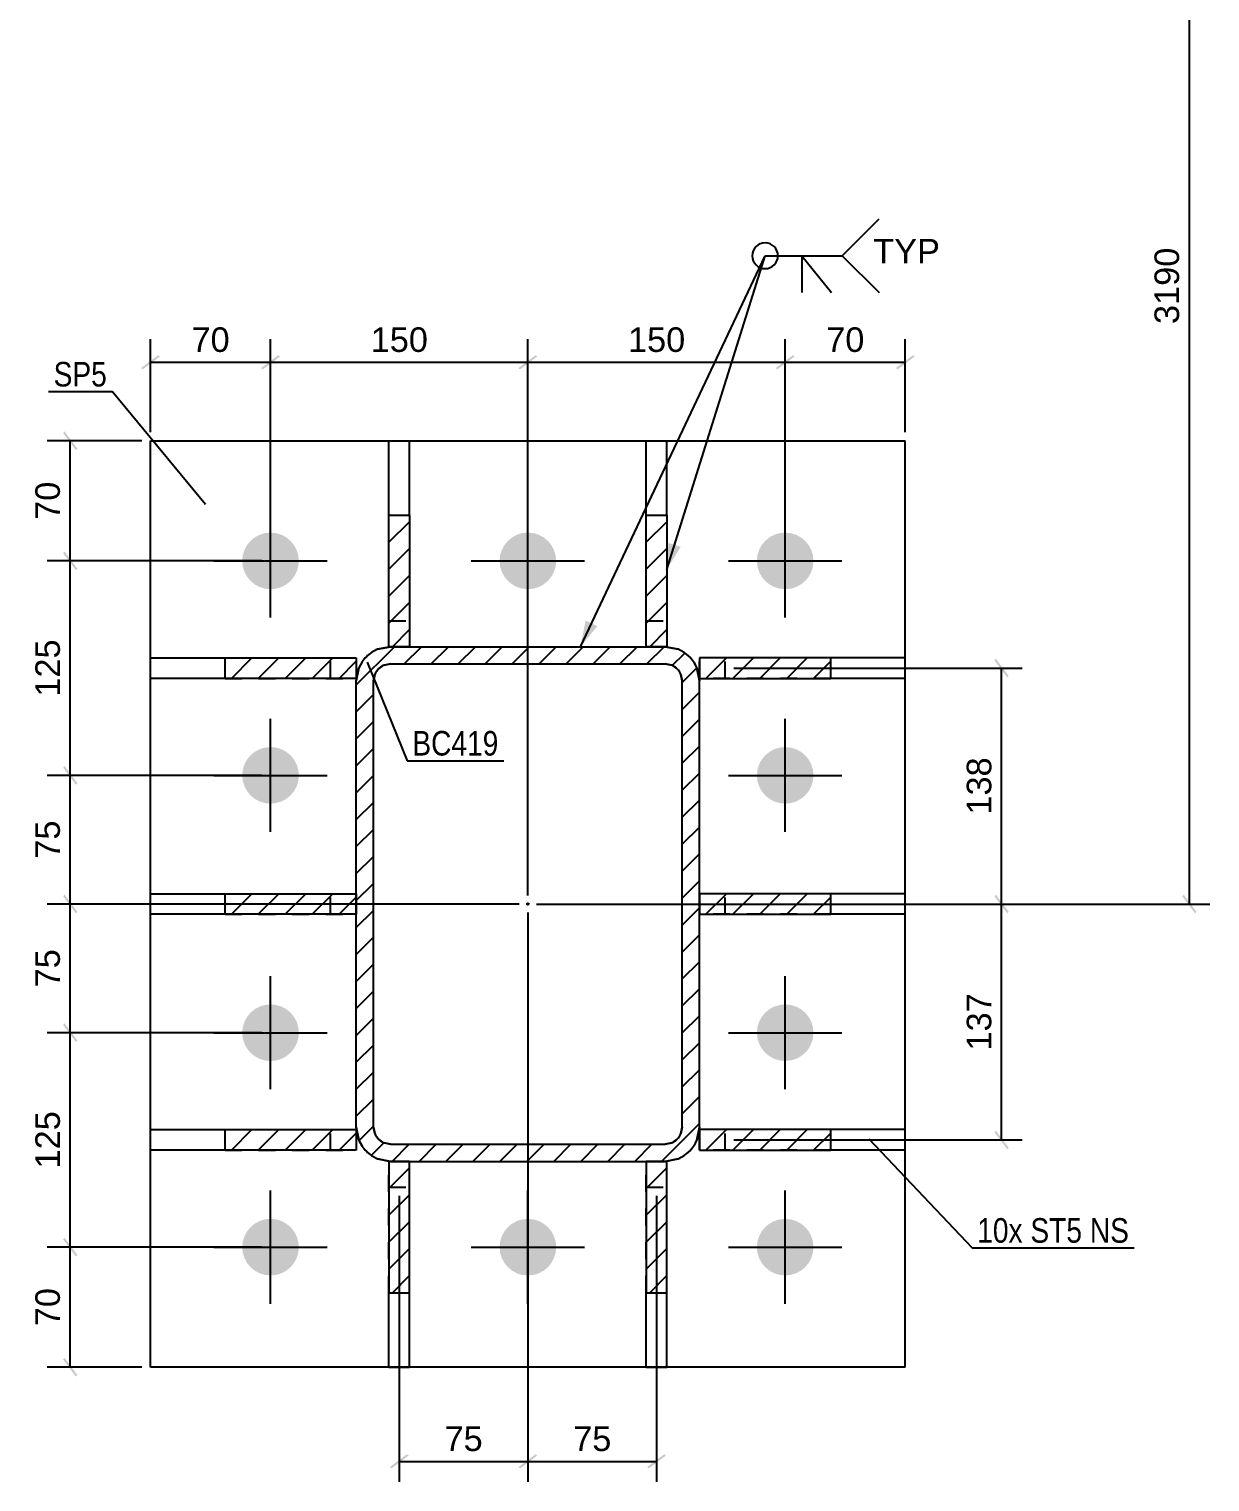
# Model space of a CAD drawing. Header units: millimetres. Extents: x 0 to 841, y 0 to 594.
# Drawn here: x 450.5 to 588.2, y 252.4 to 421.7 of the extents above; entities that cross this region are included whole.
import ezdxf

# ---------------------------------------------------------------- set-up
doc = ezdxf.new("R2010")
doc.units = ezdxf.units.MM
doc.linetypes.add('DXK_LINE_DOT2', pattern=[3.9198, 1.9599, -1.9599])
doc.linetypes.add('DXK_LINE_DOT3', pattern=[5.9187, 2.979, -0.9799, 0.9799, -0.9799])
doc.styles.add('Arial', font='ARIAL.TTF', dxfattribs={"height": 0.2})
doc.styles.add('Arial Narrow', font='ARIALN.TTF', dxfattribs={"height": 0.2})

# ---------------------------------------------------------------- blocks, each defined once
blk = doc.blocks.new('Part-122566792-2369 - 2287')
at = {"linetype": 'Continuous'}
h = blk.add_hatch(dxfattribs=at)
h.set_pattern_fill('', scale=0.7, style=0, pattern_type=0)
h.set_pattern_definition([(45, (528.6834, 348.4332), (-1.57154, 1.57154), [])])
h.paths.add_polyline_path([(544, 348.43), (528.68, 348.43), (528.68, 346.03), (544, 346.03)])
at = {"color": 7, "linetype": 'DXK_LINE_DOT2'}
for p, q in [((528.68, 346.03), (528.68, 348.43)), ((544, 348.43), (528.68, 348.43)), ((531.68, 346.03), (531.68, 348.43)), ((544, 346.03), (528.68, 346.03))]:
    blk.add_line(p, q, dxfattribs=at)
at = {"color": 2, "linetype": 'Continuous'}
for p, q in [((544, 348.43), (528.68, 348.43)), ((528.68, 348.43), (528.68, 346.03)), ((552.68, 348.43), (544, 348.43)), ((544, 346.03), (544, 348.43)), ((552.68, 346.03), (552.68, 348.43)), ((528.68, 346.03), (544, 346.03)), ((552.68, 346.03), (544, 346.03))]:
    blk.add_line(p, q, dxfattribs=at)
blk = doc.blocks.new('Bolt-122566792-2295 - 2287')
at = {"linetype": 'Continuous'}
for points in [[(475.38, 359.73, -1), (481.98, 359.73, -1)], [(505.38, 359.73, -1), (511.98, 359.73, -1)], [(535.38, 359.73, -1), (541.98, 359.73, -1)], [(475.38, 334.73, -1), (481.98, 334.73, -1)], [(535.38, 334.73, -1), (541.98, 334.73, -1)], [(475.38, 304.73, -1), (481.98, 304.73, -1)], [(535.38, 304.73, -1), (541.98, 304.73, -1)], [(475.38, 279.73, -1), (481.98, 279.73, -1)], [(505.38, 279.73, -1), (511.98, 279.73, -1)], [(535.38, 279.73, -1), (541.98, 279.73, -1)]]:
    blk.add_hatch(color=1, dxfattribs=at).paths.add_polyline_path(points)
at = {"color": 1, "linetype": 'Continuous'}
for p, q in [((478.68, 353.13), (478.68, 366.33)), ((508.68, 353.13), (508.68, 366.33)), ((538.68, 353.13), (538.68, 366.33)), ((472.08, 359.73), (485.28, 359.73)), ((502.08, 359.73), (515.28, 359.73)), ((532.08, 359.73), (545.28, 359.73)), ((478.68, 328.13), (478.68, 341.33)), ((538.68, 328.13), (538.68, 341.33)), ((472.08, 334.73), (485.28, 334.73)), ((532.08, 334.73), (545.28, 334.73)), ((478.68, 298.13), (478.68, 311.33)), ((538.68, 298.13), (538.68, 311.33)), ((472.08, 304.73), (485.28, 304.73)), ((532.08, 304.73), (545.28, 304.73)), ((478.68, 273.13), (478.68, 286.33)), ((508.68, 273.13), (508.68, 286.33)), ((538.68, 273.13), (538.68, 286.33)), ((472.08, 279.73), (485.28, 279.73)), ((502.08, 279.73), (515.28, 279.73)), ((532.08, 279.73), (545.28, 279.73))]:
    blk.add_line(p, q, dxfattribs=at)
blk = doc.blocks.new('Part-122566792-2300 - 2287')
at = {"linetype": 'Continuous'}
h = blk.add_hatch(dxfattribs=at)
h.set_pattern_fill('', scale=0.7, style=0, pattern_type=0)
h.set_pattern_definition([(45, (528.379, 347.2632), (-1.571545, 1.571545), [])])
h.paths.add_polyline_path([(528.68, 345.73), (528.38, 347.26), (527.51, 348.56), (526.21, 349.43), (524.68, 349.73), (492.68, 349.73), (491.15, 349.43), (489.86, 348.56), (488.99, 347.26), (488.68, 345.73), (488.68, 293.73), (488.99, 292.2), (489.86, 290.9), (491.15, 290.04), (492.68, 289.73), (524.68, 289.73), (526.21, 290.04), (527.51, 290.9), (528.38, 292.2), (528.68, 293.73)])
h.paths.add_polyline_path([(526.53, 292.97), (526.1, 292.32), (525.45, 291.88), (524.68, 291.73), (492.68, 291.73), (491.92, 291.88), (491.27, 292.32), (490.84, 292.97), (490.68, 293.73), (490.68, 345.73), (490.84, 346.5), (491.27, 347.15), (491.92, 347.58), (492.68, 347.73), (524.68, 347.73), (525.45, 347.58), (526.1, 347.15), (526.53, 346.5), (526.68, 345.73), (526.68, 293.73)])
blk.add_hatch(color=30, dxfattribs=at).paths.add_polyline_path([(508.68, 319.63, -1), (508.68, 319.83, -1)])
at = {"color": 7, "linetype": 'DXK_LINE_DOT2'}
for p, q in [((491.15, 349.43), (492.68, 349.73)), ((492.68, 349.73), (524.68, 349.73)), ((524.68, 349.73), (526.21, 349.43)), ((488.68, 345.73), (488.99, 347.26)), ((492.68, 347.73), (491.92, 347.58)), ((492.68, 347.73), (524.68, 347.73)), ((525.45, 347.58), (524.68, 347.73)), ((528.38, 347.26), (528.68, 345.73)), ((488.68, 293.73), (488.68, 345.73)), ((490.84, 346.5), (490.68, 345.73)), ((490.68, 293.73), (490.68, 345.73)), ((526.68, 345.73), (526.53, 346.5)), ((526.68, 293.73), (526.68, 345.73)), ((528.68, 293.73), (528.68, 345.73)), ((488.99, 292.2), (488.68, 293.73)), ((490.68, 293.73), (490.84, 292.97)), ((526.53, 292.97), (526.68, 293.73)), ((528.68, 293.73), (528.38, 292.2)), ((491.92, 291.88), (492.68, 291.73)), ((492.68, 291.73), (524.68, 291.73)), ((524.68, 291.73), (525.45, 291.88)), ((492.68, 289.73), (491.15, 290.04)), ((492.68, 289.73), (524.68, 289.73)), ((526.21, 290.04), (524.68, 289.73))]:
    blk.add_line(p, q, dxfattribs=at)
at = {"color": 2, "linetype": 'Continuous'}
for p, q in [((492.68, 349.73), (491.15, 349.43)), ((492.68, 349.73), (524.68, 349.73)), ((526.21, 349.43), (524.68, 349.73)), ((488.99, 347.26), (488.68, 345.73)), ((491.92, 347.58), (492.68, 347.73)), ((492.68, 347.73), (524.68, 347.73)), ((524.68, 347.73), (525.45, 347.58)), ((528.68, 345.73), (528.38, 347.26)), ((488.68, 293.73), (488.68, 345.73)), ((490.68, 345.73), (490.84, 346.5)), ((490.68, 293.73), (490.68, 345.73)), ((526.53, 346.5), (526.68, 345.73)), ((526.68, 293.73), (526.68, 345.73)), ((528.68, 293.73), (528.68, 345.73)), ((488.68, 293.73), (488.99, 292.2)), ((490.84, 292.97), (490.68, 293.73)), ((526.68, 293.73), (526.53, 292.97)), ((528.38, 292.2), (528.68, 293.73)), ((492.68, 291.73), (491.92, 291.88)), ((492.68, 291.73), (524.68, 291.73)), ((525.45, 291.88), (524.68, 291.73)), ((491.15, 290.04), (492.68, 289.73)), ((492.68, 289.73), (524.68, 289.73)), ((524.68, 289.73), (526.21, 290.04))]:
    blk.add_line(p, q, dxfattribs=at)
at = {"color": 30, "linetype": 'DXK_LINE_DOT3'}
blk.add_line((508.68, 319.73), (508.68, 319.73), dxfattribs=at)
at = {"color": 30, "linetype": 'Continuous'}
blk.add_circle((508.68, 319.73), 0.1, dxfattribs=at)
at = {"color": 7, "linetype": 'DXK_LINE_DOT2'}
for centre, radius, start, end in [((492.68, 345.73), 4, 112.5, 157.5), ((524.68, 345.73), 4, 22.5, 67.5), ((492.68, 345.73), 2, 112.5, 157.5), ((524.68, 345.73), 2, 22.5, 67.5), ((492.68, 293.73), 4, 202.5, 247.5), ((492.68, 293.73), 2, 202.5, 247.5), ((524.68, 293.73), 2, 292.5, 337.5), ((524.68, 293.73), 4, 292.5, 337.5)]:
    blk.add_arc(centre, radius, start, end, dxfattribs=at)
at = {"color": 2, "linetype": 'Continuous'}
for centre, radius, start, end in [((492.68, 345.73), 4, 112.5, 157.5), ((524.68, 345.73), 4, 22.5, 67.5), ((492.68, 345.73), 2, 112.5, 157.5), ((524.68, 345.73), 2, 22.5, 67.5), ((492.68, 293.73), 4, 202.5, 247.5), ((492.68, 293.73), 2, 202.5, 247.5), ((524.68, 293.73), 2, 292.5, 337.5), ((524.68, 293.73), 4, 292.5, 337.5)]:
    blk.add_arc(centre, radius, start, end, dxfattribs=at)
blk = doc.blocks.new('Part-122566792-2352 - 2287')
at = {"color": 2, "linetype": 'Continuous'}
for p, q in [((464.68, 265.73), (464.68, 373.73)), ((464.68, 373.73), (552.68, 373.73)), ((552.68, 265.73), (552.68, 373.73)), ((552.68, 265.73), (464.68, 265.73))]:
    blk.add_line(p, q, dxfattribs=at)
blk = doc.blocks.new('Part-122566792-2364 - 2287')
at = {"linetype": 'Continuous'}
h = blk.add_hatch(dxfattribs=at)
h.set_pattern_fill('', scale=0.7, style=0, pattern_type=0)
h.set_pattern_definition([(45, (528.6834, 320.9332), (-1.57154, 1.57154), [])])
h.paths.add_polyline_path([(544, 320.93), (528.68, 320.93), (528.68, 318.53), (544, 318.53)])
at = {"color": 7, "linetype": 'DXK_LINE_DOT2'}
for p, q in [((528.68, 318.53), (528.68, 320.93)), ((544, 320.93), (528.68, 320.93)), ((531.68, 318.53), (531.68, 320.93)), ((544, 318.53), (528.68, 318.53))]:
    blk.add_line(p, q, dxfattribs=at)
at = {"color": 2, "linetype": 'Continuous'}
for p, q in [((544, 320.93), (528.68, 320.93)), ((528.68, 320.93), (528.68, 318.53)), ((552.68, 320.93), (544, 320.93)), ((544, 318.53), (544, 320.93)), ((552.68, 318.53), (552.68, 320.93)), ((528.68, 318.53), (544, 318.53)), ((552.68, 318.53), (544, 318.53))]:
    blk.add_line(p, q, dxfattribs=at)
blk = doc.blocks.new('Part-122566792-2374 - 2287')
at = {"linetype": 'Continuous'}
h = blk.add_hatch(dxfattribs=at)
h.set_pattern_fill('', scale=0.7, style=0, pattern_type=0)
h.set_pattern_definition([(45, (528.6834, 293.4332), (-1.57154, 1.57154), [])])
h.paths.add_polyline_path([(544, 293.43), (528.68, 293.43), (528.68, 291.03), (544, 291.03)])
at = {"color": 7, "linetype": 'DXK_LINE_DOT2'}
for p, q in [((528.68, 291.03), (528.68, 293.43)), ((544, 293.43), (528.68, 293.43)), ((531.68, 291.03), (531.68, 293.43)), ((544, 291.03), (528.68, 291.03))]:
    blk.add_line(p, q, dxfattribs=at)
at = {"color": 2, "linetype": 'Continuous'}
for p, q in [((544, 293.43), (528.68, 293.43)), ((528.68, 293.43), (528.68, 291.03)), ((552.68, 293.43), (544, 293.43)), ((544, 291.03), (544, 293.43)), ((552.68, 291.03), (552.68, 293.43)), ((528.68, 291.03), (544, 291.03)), ((552.68, 291.03), (544, 291.03))]:
    blk.add_line(p, q, dxfattribs=at)
blk = doc.blocks.new('Part-122566792-2379 - 2287')
at = {"linetype": 'Continuous'}
h = blk.add_hatch(dxfattribs=at)
h.set_pattern_fill('', scale=0.7, style=0, pattern_type=0)
h.set_pattern_definition([(45, (473.3683, 320.9332), (-1.57154, 1.57154), [])])
h.paths.add_polyline_path([(488.68, 320.93), (473.37, 320.93), (473.37, 318.53), (488.68, 318.53)])
at = {"color": 2, "linetype": 'Continuous'}
for p, q in [((464.68, 320.93), (473.37, 320.93)), ((464.68, 318.53), (464.68, 320.93)), ((473.37, 320.93), (488.68, 320.93)), ((473.37, 318.53), (473.37, 320.93)), ((488.68, 320.93), (488.68, 318.53)), ((473.37, 318.53), (464.68, 318.53)), ((488.68, 318.53), (473.37, 318.53))]:
    blk.add_line(p, q, dxfattribs=at)
at = {"color": 7, "linetype": 'DXK_LINE_DOT2'}
for p, q in [((473.37, 320.93), (488.68, 320.93)), ((485.68, 318.53), (485.68, 320.93)), ((488.68, 320.93), (488.68, 318.53)), ((473.37, 318.53), (488.68, 318.53))]:
    blk.add_line(p, q, dxfattribs=at)
blk = doc.blocks.new('Part-122566792-2384 - 2287')
at = {"linetype": 'Continuous'}
h = blk.add_hatch(dxfattribs=at)
h.set_pattern_fill('', scale=0.7, style=0, pattern_type=0)
h.set_pattern_definition([(45, (473.3683, 348.4332), (-1.57154, 1.57154), [])])
h.paths.add_polyline_path([(488.68, 348.43), (473.37, 348.43), (473.37, 346.03), (488.68, 346.03)])
at = {"color": 2, "linetype": 'Continuous'}
for p, q in [((464.68, 348.43), (473.37, 348.43)), ((464.68, 346.03), (464.68, 348.43)), ((473.37, 348.43), (488.68, 348.43)), ((473.37, 346.03), (473.37, 348.43)), ((488.68, 348.43), (488.68, 346.03)), ((473.37, 346.03), (464.68, 346.03)), ((488.68, 346.03), (473.37, 346.03))]:
    blk.add_line(p, q, dxfattribs=at)
at = {"color": 7, "linetype": 'DXK_LINE_DOT2'}
for p, q in [((473.37, 348.43), (488.68, 348.43)), ((485.68, 346.03), (485.68, 348.43)), ((488.68, 348.43), (488.68, 346.03)), ((473.37, 346.03), (488.68, 346.03))]:
    blk.add_line(p, q, dxfattribs=at)
blk = doc.blocks.new('Part-122566792-2389 - 2287')
at = {"linetype": 'Continuous'}
h = blk.add_hatch(dxfattribs=at)
h.set_pattern_fill('', scale=0.7, style=0, pattern_type=0)
h.set_pattern_definition([(45, (473.3683, 293.4332), (-1.57154, 1.57154), [])])
h.paths.add_polyline_path([(488.68, 293.43), (473.37, 293.43), (473.37, 291.03), (488.68, 291.03)])
at = {"color": 2, "linetype": 'Continuous'}
for p, q in [((464.68, 293.43), (473.37, 293.43)), ((464.68, 291.03), (464.68, 293.43)), ((473.37, 293.43), (488.68, 293.43)), ((473.37, 291.03), (473.37, 293.43)), ((488.68, 293.43), (488.68, 291.03)), ((473.37, 291.03), (464.68, 291.03)), ((488.68, 291.03), (473.37, 291.03))]:
    blk.add_line(p, q, dxfattribs=at)
at = {"color": 7, "linetype": 'DXK_LINE_DOT2'}
for p, q in [((473.37, 293.43), (488.68, 293.43)), ((485.68, 291.03), (485.68, 293.43)), ((488.68, 293.43), (488.68, 291.03)), ((473.37, 291.03), (488.68, 291.03))]:
    blk.add_line(p, q, dxfattribs=at)
blk = doc.blocks.new('Part-122566792-2394 - 2287')
at = {"linetype": 'Continuous'}
h = blk.add_hatch(dxfattribs=at)
h.set_pattern_fill('', scale=0.7, style=0, pattern_type=0)
h.set_pattern_definition([(45, (492.4834, 289.7332), (-1.57154, 1.57154), [])])
h.paths.add_polyline_path([(494.88, 289.73), (492.48, 289.73), (492.48, 274.42), (494.88, 274.42)])
at = {"color": 7, "linetype": 'DXK_LINE_DOT2'}
for p, q in [((492.48, 274.42), (492.48, 289.73)), ((494.88, 289.73), (492.48, 289.73)), ((494.88, 274.42), (494.88, 289.73)), ((492.48, 286.73), (494.88, 286.73))]:
    blk.add_line(p, q, dxfattribs=at)
at = {"color": 2, "linetype": 'Continuous'}
for p, q in [((494.88, 289.73), (492.48, 289.73)), ((492.48, 289.73), (492.48, 274.42)), ((494.88, 274.42), (494.88, 289.73)), ((492.48, 265.73), (492.48, 274.42)), ((492.48, 274.42), (494.88, 274.42)), ((494.88, 265.73), (494.88, 274.42)), ((492.48, 265.73), (494.88, 265.73))]:
    blk.add_line(p, q, dxfattribs=at)
blk = doc.blocks.new('Part-122566792-2399 - 2287')
at = {"linetype": 'Continuous'}
h = blk.add_hatch(dxfattribs=at)
h.set_pattern_fill('', scale=0.7, style=0, pattern_type=0)
h.set_pattern_definition([(45, (522.4834, 289.7332), (-1.57154, 1.57154), [])])
h.paths.add_polyline_path([(524.88, 289.73), (522.48, 289.73), (522.48, 274.42), (524.88, 274.42)])
at = {"color": 7, "linetype": 'DXK_LINE_DOT2'}
for p, q in [((522.48, 274.42), (522.48, 289.73)), ((524.88, 289.73), (522.48, 289.73)), ((524.88, 274.42), (524.88, 289.73)), ((522.48, 286.73), (524.88, 286.73))]:
    blk.add_line(p, q, dxfattribs=at)
at = {"color": 2, "linetype": 'Continuous'}
for p, q in [((524.88, 289.73), (522.48, 289.73)), ((522.48, 289.73), (522.48, 274.42)), ((524.88, 274.42), (524.88, 289.73)), ((522.48, 265.73), (522.48, 274.42)), ((522.48, 274.42), (524.88, 274.42)), ((524.88, 265.73), (524.88, 274.42)), ((522.48, 265.73), (524.88, 265.73))]:
    blk.add_line(p, q, dxfattribs=at)
blk = doc.blocks.new('Part-122566792-2404 - 2287')
at = {"linetype": 'Continuous'}
h = blk.add_hatch(dxfattribs=at)
h.set_pattern_fill('', scale=0.7, style=0, pattern_type=0)
h.set_pattern_definition([(45, (492.4834, 365.0476), (-1.57154, 1.57154), [])])
h.paths.add_polyline_path([(494.88, 365.05), (492.48, 365.05), (492.48, 349.73), (494.88, 349.73)])
at = {"color": 2, "linetype": 'Continuous'}
for p, q in [((492.48, 373.73), (494.88, 373.73)), ((492.48, 365.05), (492.48, 373.73)), ((494.88, 365.05), (494.88, 373.73)), ((492.48, 349.73), (492.48, 365.05)), ((492.48, 365.05), (494.88, 365.05)), ((494.88, 365.05), (494.88, 349.73)), ((494.88, 349.73), (492.48, 349.73))]:
    blk.add_line(p, q, dxfattribs=at)
at = {"color": 7, "linetype": 'DXK_LINE_DOT2'}
for p, q in [((492.48, 349.73), (492.48, 365.05)), ((494.88, 365.05), (494.88, 349.73)), ((492.48, 352.73), (494.88, 352.73)), ((494.88, 349.73), (492.48, 349.73))]:
    blk.add_line(p, q, dxfattribs=at)
blk = doc.blocks.new('Part-122566792-2409 - 2287')
at = {"linetype": 'Continuous'}
h = blk.add_hatch(dxfattribs=at)
h.set_pattern_fill('', scale=0.7, style=0, pattern_type=0)
h.set_pattern_definition([(45, (522.4834, 365.0476), (-1.57154, 1.57154), [])])
h.paths.add_polyline_path([(524.88, 365.05), (522.48, 365.05), (522.48, 349.73), (524.88, 349.73)])
at = {"color": 2, "linetype": 'Continuous'}
for p, q in [((522.48, 373.73), (524.88, 373.73)), ((522.48, 365.05), (522.48, 373.73)), ((524.88, 365.05), (524.88, 373.73)), ((522.48, 349.73), (522.48, 365.05)), ((522.48, 365.05), (524.88, 365.05)), ((524.88, 365.05), (524.88, 349.73)), ((524.88, 349.73), (522.48, 349.73))]:
    blk.add_line(p, q, dxfattribs=at)
at = {"color": 7, "linetype": 'DXK_LINE_DOT2'}
for p, q in [((522.48, 349.73), (522.48, 365.05)), ((524.88, 365.05), (524.88, 349.73)), ((522.48, 352.73), (524.88, 352.73)), ((524.88, 349.73), (522.48, 349.73))]:
    blk.add_line(p, q, dxfattribs=at)
blk = doc.blocks.new('StraightDimension-122566792-2472 - 2287')
at = {"linetype": 'Continuous'}
for points in [[(537.78, 382.06), (537.58, 382.21), (539.58, 383.71), (539.78, 383.56)], [(553.58, 383.71), (553.78, 383.56), (551.78, 382.06), (551.58, 382.21)]]:
    blk.add_hatch(color=7, dxfattribs=at).paths.add_polyline_path(points)
at = {"color": 7, "linetype": 'Continuous'}
for p, q in [((538.68, 360.73), (538.68, 385.59)), ((552.68, 374.73), (552.68, 385.59)), ((538.68, 382.89), (552.68, 382.89))]:
    blk.add_line(p, q, dxfattribs=at)
at = {"color": 0}
blk.add_wipeout([(548.51, 383.49), (548.51, 387.69), (542.86, 387.69), (542.86, 383.49)], dxfattribs=at)
at = {"color": 3, "style": 'Arial'}
blk.add_text('70', height=2.865, dxfattribs=at).set_placement((543.46, 384.09))
blk = doc.blocks.new('StraightDimension-122566792-2513 - 2287')
at = {"linetype": 'Continuous'}
for points in [[(563.08, 348.13), (563.23, 348.33), (564.73, 346.33), (564.58, 346.13)], [(564.73, 318.83), (564.58, 318.63), (563.08, 320.63), (563.23, 320.83)]]:
    blk.add_hatch(color=7, dxfattribs=at).paths.add_polyline_path(points)
at = {"color": 7, "linetype": 'Continuous'}
for p, q in [((532.68, 347.23), (566.31, 347.23)), ((563.91, 319.73), (563.91, 347.23)), ((509.68, 319.73), (566.31, 319.73))]:
    blk.add_line(p, q, dxfattribs=at)
at = {"color": 0}
blk.add_wipeout([(563.31, 337.42), (559.11, 337.42), (559.11, 329.55), (563.31, 329.55)], dxfattribs=at)
at = {"color": 3, "style": 'Arial'}
blk.add_text('138', height=2.865, rotation=90.0002, dxfattribs=at).set_placement((562.71, 330.15))
blk = doc.blocks.new('StraightDimension-122566792-3594 - 2287')
at = {"linetype": 'Continuous'}
for points in [[(454.5, 305.63), (454.65, 305.83), (456.15, 303.83), (456, 303.63)], [(456.15, 278.83), (456, 278.63), (454.5, 280.63), (454.65, 280.83)]]:
    blk.add_hatch(color=7, dxfattribs=at).paths.add_polyline_path(points)
at = {"color": 7, "linetype": 'Continuous'}
for p, q in [((477.68, 304.73), (452.62, 304.73)), ((455.32, 279.73), (455.32, 304.73)), ((477.68, 279.73), (452.62, 279.73))]:
    blk.add_line(p, q, dxfattribs=at)
at = {"color": 0}
blk.add_wipeout([(454.72, 296.17), (450.52, 296.17), (450.52, 288.3), (454.72, 288.3)], dxfattribs=at)
at = {"color": 3, "style": 'Arial'}
blk.add_text('125', height=2.865, rotation=90.0002, dxfattribs=at).set_placement((454.12, 288.9))
blk = doc.blocks.new('StraightDimension-122566792-2533 - 2287')
at = {"linetype": 'Continuous'}
for points in [[(507.78, 253.94), (507.58, 254.09), (509.58, 255.59), (509.78, 255.44)], [(524.58, 255.59), (524.78, 255.44), (522.78, 253.94), (522.58, 254.09)]]:
    blk.add_hatch(color=7, dxfattribs=at).paths.add_polyline_path(points)
at = {"color": 7, "linetype": 'Continuous'}
for p, q in [((508.68, 318.73), (508.68, 252.36)), ((523.68, 285.73), (523.68, 252.36)), ((508.68, 254.76), (523.68, 254.76))]:
    blk.add_line(p, q, dxfattribs=at)
at = {"color": 0}
blk.add_wipeout([(519.01, 255.36), (519.01, 259.56), (513.36, 259.56), (513.36, 255.36)], dxfattribs=at)
at = {"color": 3, "style": 'Arial'}
blk.add_text('75', height=2.865, dxfattribs=at).set_placement((513.96, 255.96))
blk = doc.blocks.new('StraightDimension-122566792-3592 - 2287')
at = {"linetype": 'Continuous'}
for points in [[(454.5, 335.63), (454.65, 335.83), (456.15, 333.83), (456, 333.63)], [(456.15, 318.83), (456, 318.63), (454.5, 320.63), (454.65, 320.83)]]:
    blk.add_hatch(color=7, dxfattribs=at).paths.add_polyline_path(points)
at = {"color": 7, "linetype": 'Continuous'}
for p, q in [((477.68, 334.73), (452.62, 334.73)), ((455.32, 319.73), (455.32, 334.73)), ((507.68, 319.73), (452.62, 319.73))]:
    blk.add_line(p, q, dxfattribs=at)
at = {"color": 0}
blk.add_wipeout([(454.72, 330.06), (450.52, 330.06), (450.52, 324.41), (454.72, 324.41)], dxfattribs=at)
at = {"color": 3, "style": 'Arial'}
blk.add_text('75', height=2.865, rotation=90.0002, dxfattribs=at).set_placement((454.12, 325.01))
blk = doc.blocks.new('StraightDimension-122566792-2492 - 2287')
at = {"linetype": 'Continuous'}
for points in [[(477.78, 382.06), (477.58, 382.21), (479.58, 383.71), (479.78, 383.56)], [(509.58, 383.71), (509.78, 383.56), (507.78, 382.06), (507.58, 382.21)]]:
    blk.add_hatch(color=7, dxfattribs=at).paths.add_polyline_path(points)
at = {"color": 7, "linetype": 'Continuous'}
for p, q in [((478.68, 360.73), (478.68, 385.59)), ((508.68, 320.73), (508.68, 385.59)), ((478.68, 382.89), (508.68, 382.89))]:
    blk.add_line(p, q, dxfattribs=at)
at = {"color": 0}
blk.add_wipeout([(497.62, 383.49), (497.62, 387.69), (489.75, 387.69), (489.75, 383.49)], dxfattribs=at)
at = {"color": 3, "style": 'Arial'}
blk.add_text('150', height=2.865, dxfattribs=at).set_placement((490.35, 384.09))
blk = doc.blocks.new('StraightDimension-122566792-2502 - 2287')
at = {"linetype": 'Continuous'}
for points in [[(463.78, 382.06), (463.58, 382.21), (465.58, 383.71), (465.78, 383.56)], [(479.58, 383.71), (479.78, 383.56), (477.78, 382.06), (477.58, 382.21)]]:
    blk.add_hatch(color=7, dxfattribs=at).paths.add_polyline_path(points)
at = {"color": 7, "linetype": 'Continuous'}
for p, q in [((464.68, 374.73), (464.68, 385.59)), ((478.68, 360.73), (478.68, 385.59)), ((464.68, 382.89), (478.68, 382.89))]:
    blk.add_line(p, q, dxfattribs=at)
at = {"color": 0}
blk.add_wipeout([(474.51, 383.49), (474.51, 387.69), (468.86, 387.69), (468.86, 383.49)], dxfattribs=at)
at = {"color": 3, "style": 'Arial'}
blk.add_text('70', height=2.865, dxfattribs=at).set_placement((469.46, 384.09))
blk = doc.blocks.new('StraightDimension-122566792-2519 - 2287')
at = {"linetype": 'Continuous'}
for points in [[(563.08, 320.63), (563.23, 320.83), (564.73, 318.83), (564.58, 318.63)], [(564.73, 291.33), (564.58, 291.13), (563.08, 293.13), (563.23, 293.33)]]:
    blk.add_hatch(color=7, dxfattribs=at).paths.add_polyline_path(points)
at = {"color": 7, "linetype": 'Continuous'}
for p, q in [((509.68, 319.73), (566.31, 319.73)), ((563.91, 292.23), (563.91, 319.73)), ((532.68, 292.23), (566.31, 292.23))]:
    blk.add_line(p, q, dxfattribs=at)
at = {"color": 0}
blk.add_wipeout([(563.31, 309.92), (559.11, 309.92), (559.11, 302.05), (563.31, 302.05)], dxfattribs=at)
at = {"color": 3, "style": 'Arial'}
blk.add_text('137', height=2.865, rotation=90.0002, dxfattribs=at).set_placement((562.71, 302.65))
blk = doc.blocks.new('StraightDimension-122566792-2440 - 2287')
at = {"linetype": 'Continuous'}
for points in [[(584.98, 464.73), (585.13, 464.93), (586.63, 462.93), (586.48, 462.73)], [(586.63, 318.83), (586.48, 318.63), (584.98, 320.63), (585.13, 320.83)]]:
    blk.add_hatch(color=7, dxfattribs=at).paths.add_polyline_path(points)
at = {"color": 7, "linetype": 'Continuous'}
for p, q in [((509.68, 463.83), (588.2, 463.83)), ((585.8, 319.73), (585.8, 463.83)), ((529.68, 319.73), (588.2, 319.73))]:
    blk.add_line(p, q, dxfattribs=at)
at = {"color": 0}
blk.add_wipeout([(585.2, 396.83), (581, 396.83), (581, 386.74), (585.2, 386.74)], dxfattribs=at)
at = {"color": 3, "style": 'Arial'}
blk.add_text('3190', height=2.865, rotation=90.0002, dxfattribs=at).set_placement((584.6, 387.34))
blk = doc.blocks.new('StraightDimension-122566792-3591 - 2287')
at = {"linetype": 'Continuous'}
for points in [[(454.5, 360.63), (454.65, 360.83), (456.15, 358.83), (456, 358.63)], [(456.15, 333.83), (456, 333.63), (454.5, 335.63), (454.65, 335.83)]]:
    blk.add_hatch(color=7, dxfattribs=at).paths.add_polyline_path(points)
at = {"color": 7, "linetype": 'Continuous'}
for p, q in [((477.68, 359.73), (452.62, 359.73)), ((455.32, 334.73), (455.32, 359.73)), ((477.68, 334.73), (452.62, 334.73))]:
    blk.add_line(p, q, dxfattribs=at)
at = {"color": 0}
blk.add_wipeout([(454.72, 351.17), (450.52, 351.17), (450.52, 343.3), (454.72, 343.3)], dxfattribs=at)
at = {"color": 3, "style": 'Arial'}
blk.add_text('125', height=2.865, rotation=90.0002, dxfattribs=at).set_placement((454.12, 343.9))
blk = doc.blocks.new('StraightDimension-122566792-2526 - 2287')
at = {"linetype": 'Continuous'}
for points in [[(492.78, 253.94), (492.58, 254.09), (494.58, 255.59), (494.78, 255.44)], [(509.58, 255.59), (509.78, 255.44), (507.78, 253.94), (507.58, 254.09)]]:
    blk.add_hatch(color=7, dxfattribs=at).paths.add_polyline_path(points)
at = {"color": 7, "linetype": 'Continuous'}
for p, q in [((508.68, 318.73), (508.68, 252.36)), ((493.68, 285.73), (493.68, 252.36)), ((493.68, 254.76), (508.68, 254.76))]:
    blk.add_line(p, q, dxfattribs=at)
at = {"color": 0}
blk.add_wipeout([(504.01, 255.36), (504.01, 259.56), (498.36, 259.56), (498.36, 255.36)], dxfattribs=at)
at = {"color": 3, "style": 'Arial'}
blk.add_text('75', height=2.865, dxfattribs=at).set_placement((498.96, 255.96))
blk = doc.blocks.new('StraightDimension-122566792-2482 - 2287')
at = {"linetype": 'Continuous'}
for points in [[(507.78, 382.06), (507.58, 382.21), (509.58, 383.71), (509.78, 383.56)], [(539.58, 383.71), (539.78, 383.56), (537.78, 382.06), (537.58, 382.21)]]:
    blk.add_hatch(color=7, dxfattribs=at).paths.add_polyline_path(points)
at = {"color": 7, "linetype": 'Continuous'}
for p, q in [((508.68, 320.73), (508.68, 385.59)), ((538.68, 360.73), (538.68, 385.59)), ((508.68, 382.89), (538.68, 382.89))]:
    blk.add_line(p, q, dxfattribs=at)
at = {"color": 0}
blk.add_wipeout([(527.62, 383.49), (527.62, 387.69), (519.75, 387.69), (519.75, 383.49)], dxfattribs=at)
at = {"color": 3, "style": 'Arial'}
blk.add_text('150', height=2.865, dxfattribs=at).set_placement((520.35, 384.09))
blk = doc.blocks.new('StraightDimension-122566792-3590 - 2287')
at = {"linetype": 'Continuous'}
for points in [[(454.5, 374.63), (454.65, 374.83), (456.15, 372.83), (456, 372.63)], [(456.15, 358.83), (456, 358.63), (454.5, 360.63), (454.65, 360.83)]]:
    blk.add_hatch(color=7, dxfattribs=at).paths.add_polyline_path(points)
at = {"color": 7, "linetype": 'Continuous'}
for p, q in [((463.68, 373.73), (452.62, 373.73)), ((455.32, 359.73), (455.32, 373.73)), ((477.68, 359.73), (452.62, 359.73))]:
    blk.add_line(p, q, dxfattribs=at)
at = {"color": 0}
blk.add_wipeout([(454.72, 369.56), (450.52, 369.56), (450.52, 363.91), (454.72, 363.91)], dxfattribs=at)
at = {"color": 3, "style": 'Arial'}
blk.add_text('70', height=2.865, rotation=90.0002, dxfattribs=at).set_placement((454.12, 364.51))
blk = doc.blocks.new('StraightDimension-122566792-3593 - 2287')
at = {"linetype": 'Continuous'}
for points in [[(454.5, 320.63), (454.65, 320.83), (456.15, 318.83), (456, 318.63)], [(456.15, 303.83), (456, 303.63), (454.5, 305.63), (454.65, 305.83)]]:
    blk.add_hatch(color=7, dxfattribs=at).paths.add_polyline_path(points)
at = {"color": 7, "linetype": 'Continuous'}
for p, q in [((507.68, 319.73), (452.62, 319.73)), ((455.32, 304.73), (455.32, 319.73)), ((477.68, 304.73), (452.62, 304.73))]:
    blk.add_line(p, q, dxfattribs=at)
at = {"color": 0}
blk.add_wipeout([(454.72, 315.06), (450.52, 315.06), (450.52, 309.41), (454.72, 309.41)], dxfattribs=at)
at = {"color": 3, "style": 'Arial'}
blk.add_text('75', height=2.865, rotation=90.0002, dxfattribs=at).set_placement((454.12, 310.01))
blk = doc.blocks.new('StraightDimension-122566792-3595 - 2287')
at = {"linetype": 'Continuous'}
for points in [[(454.5, 280.63), (454.65, 280.83), (456.15, 278.83), (456, 278.63)], [(456.15, 264.83), (456, 264.63), (454.5, 266.63), (454.65, 266.83)]]:
    blk.add_hatch(color=7, dxfattribs=at).paths.add_polyline_path(points)
at = {"color": 7, "linetype": 'Continuous'}
for p, q in [((477.68, 279.73), (452.62, 279.73)), ((455.32, 265.73), (455.32, 279.73)), ((463.68, 265.73), (452.62, 265.73))]:
    blk.add_line(p, q, dxfattribs=at)
at = {"color": 0}
blk.add_wipeout([(454.72, 275.56), (450.52, 275.56), (450.52, 269.91), (454.72, 269.91)], dxfattribs=at)
at = {"color": 3, "style": 'Arial'}
blk.add_text('70', height=2.865, rotation=90.0002, dxfattribs=at).set_placement((454.12, 270.51))
blk = doc.blocks.new('MarkSet-122566792-2731 - 2287')
at = {"color": 0}
for points in [[(566.37, 280.25), (566.37, 283.25), (561.07, 283.25), (561.07, 280.25)], [(573.3, 280.25), (573.3, 283.25), (567.27, 283.25), (567.27, 280.25)], [(578.76, 280.25), (578.76, 283.25), (574.2, 283.25), (574.2, 280.25)]]:
    blk.add_wipeout(points, dxfattribs=at)
for points in [[(566.37, 280.25), (566.37, 283.25), (561.07, 283.25), (561.07, 280.25)], [(573.3, 280.25), (573.3, 283.25), (567.27, 283.25), (567.27, 280.25)], [(578.76, 280.25), (578.76, 283.25), (574.2, 283.25), (574.2, 280.25)]]:
    blk.add_wipeout(points, dxfattribs=at)
at = {"color": 30, "linetype": 'Continuous'}
for p, q in [((548.43, 292.34), (560.47, 279.65)), ((560.47, 279.65), (579.36, 279.65))]:
    blk.add_line(p, q, dxfattribs=at)
at = {"color": 3, "style": 'Arial Narrow'}
for s, p in [('10x', (561.07, 280.25)), ('ST5', (567.27, 280.25)), ('NS', (574.2, 280.25))]:
    blk.add_text(s, height=2.863, dxfattribs=at).set_placement(p)
blk = doc.blocks.new('Mark-122566792-2296 - 2287')
at = {"color": 0}
blk.add_wipeout([(505.26, 337.04), (505.26, 340.04), (495.21, 340.04), (495.21, 337.04)], dxfattribs=at)
blk.add_wipeout([(505.26, 337.04), (505.26, 340.04), (495.21, 340.04), (495.21, 337.04)], dxfattribs=at)
at = {"color": 30, "linetype": 'Continuous'}
for p, q in [((489.93, 347.91), (494.61, 336.44)), ((494.61, 336.44), (505.86, 336.44))]:
    blk.add_line(p, q, dxfattribs=at)
at = {"color": 3, "style": 'Arial Narrow'}
blk.add_text('BC419', height=2.863, dxfattribs=at).set_placement((495.21, 337.04))
blk = doc.blocks.new('Mark-122566792-2348 - 2287')
at = {"color": 0}
blk.add_wipeout([(459.6, 380.06), (459.6, 383.06), (453.39, 383.06), (453.39, 380.06)], dxfattribs=at)
blk.add_wipeout([(459.6, 380.06), (459.6, 383.06), (453.39, 383.06), (453.39, 380.06)], dxfattribs=at)
at = {"color": 30, "linetype": 'Continuous'}
for p in [(452.79, 379.46), (471.1, 366.29)]:
    blk.add_line(p, (460.2, 379.46), dxfattribs=at)
at = {"color": 3, "style": 'Arial Narrow'}
blk.add_text('SP5', height=2.863, dxfattribs=at).set_placement((453.39, 380.06))
blk = doc.blocks.new('WeldMark-122566792-2642 - 2287')
at = {"linetype": 'Continuous'}
for points in [[(526.5, 361.37), (524.88, 358.74), (525.07, 361.82)], [(516.77, 352.12), (514.81, 349.73), (515.41, 352.77)]]:
    blk.add_hatch(color=30, dxfattribs=at).paths.add_polyline_path(points)
at = {"color": 30, "linetype": 'Continuous'}
for p, q in [((514.81, 349.73), (536.34, 395.3)), ((524.88, 358.74), (536.34, 395.3)), ((536.34, 395.3), (545.34, 395.3))]:
    blk.add_line(p, q, dxfattribs=at)
at = {"color": 3, "linetype": 'Continuous'}
for q in [(544.06, 391.01), (540.63, 391.01)]:
    blk.add_line((540.63, 395.3), q, dxfattribs=at)
for start, end in [(90, 270), (270, 90)]:
    blk.add_arc((536.34, 395.3), 1.5, start, end, dxfattribs=at)
at = {"color": 0, "linetype": 'Continuous'}
blk.add_wipeout([(556.72, 394.4), (556.72, 397.4), (548.94, 397.4), (548.94, 394.4)], dxfattribs=at)
blk.add_wipeout([(556.72, 394.4), (556.72, 397.4), (548.94, 397.4), (548.94, 394.4)], dxfattribs=at)
at = {"color": 3, "linetype": 'Continuous'}
for q in [(549.63, 399.59), (549.63, 391.01)]:
    blk.add_line((545.34, 395.3), q, dxfattribs=at)
at = {"color": 3, "linetype": 'Continuous', "style": 'Arial'}
blk.add_text('TYP', height=2.865, dxfattribs=at).set_placement((548.94, 394.4))

msp = doc.modelspace()

# ---------------------------------------------------------------- block references
for name in ['Part-122566792-2352 - 2287', 'Part-122566792-2404 - 2287', 'Part-122566792-2409 - 2287', 'Bolt-122566792-2295 - 2287', 'Part-122566792-2300 - 2287', 'Part-122566792-2384 - 2287', 'Part-122566792-2369 - 2287', 'Part-122566792-2379 - 2287', 'Part-122566792-2364 - 2287', 'Part-122566792-2389 - 2287', 'Part-122566792-2374 - 2287', 'Part-122566792-2394 - 2287', 'Part-122566792-2399 - 2287']:
    msp.add_blockref(name, (0, 0))

# ---------------------------------------------------------------- next in the draw order: block references
for name in ['StraightDimension-122566792-2472 - 2287', 'StraightDimension-122566792-2513 - 2287', 'StraightDimension-122566792-3594 - 2287']:
    msp.add_blockref(name, (0, 0))

# ---------------------------------------------------------------- next in the draw order: block references
for name in ['StraightDimension-122566792-2533 - 2287', 'StraightDimension-122566792-3595 - 2287']:
    msp.add_blockref(name, (0, 0))

# ---------------------------------------------------------------- next in the draw order: block references
msp.add_blockref('StraightDimension-122566792-3592 - 2287', (0, 0))

# ---------------------------------------------------------------- next in the draw order: block references
msp.add_blockref('StraightDimension-122566792-2492 - 2287', (0, 0))

# ---------------------------------------------------------------- next in the draw order: block references
for name in ['StraightDimension-122566792-2502 - 2287', 'Mark-122566792-2296 - 2287', 'StraightDimension-122566792-2519 - 2287']:
    msp.add_blockref(name, (0, 0))

# ---------------------------------------------------------------- next in the draw order: block references
for name in ['StraightDimension-122566792-2440 - 2287', 'StraightDimension-122566792-3591 - 2287', 'MarkSet-122566792-2731 - 2287']:
    msp.add_blockref(name, (0, 0))

# ---------------------------------------------------------------- next in the draw order: block references
for name in ['StraightDimension-122566792-2482 - 2287', 'StraightDimension-122566792-3590 - 2287', 'StraightDimension-122566792-2526 - 2287']:
    msp.add_blockref(name, (0, 0))

# ---------------------------------------------------------------- next in the draw order: block references
for name in ['WeldMark-122566792-2642 - 2287', 'Mark-122566792-2348 - 2287', 'StraightDimension-122566792-3593 - 2287']:
    msp.add_blockref(name, (0, 0))

doc.saveas('drawing.dxf')
